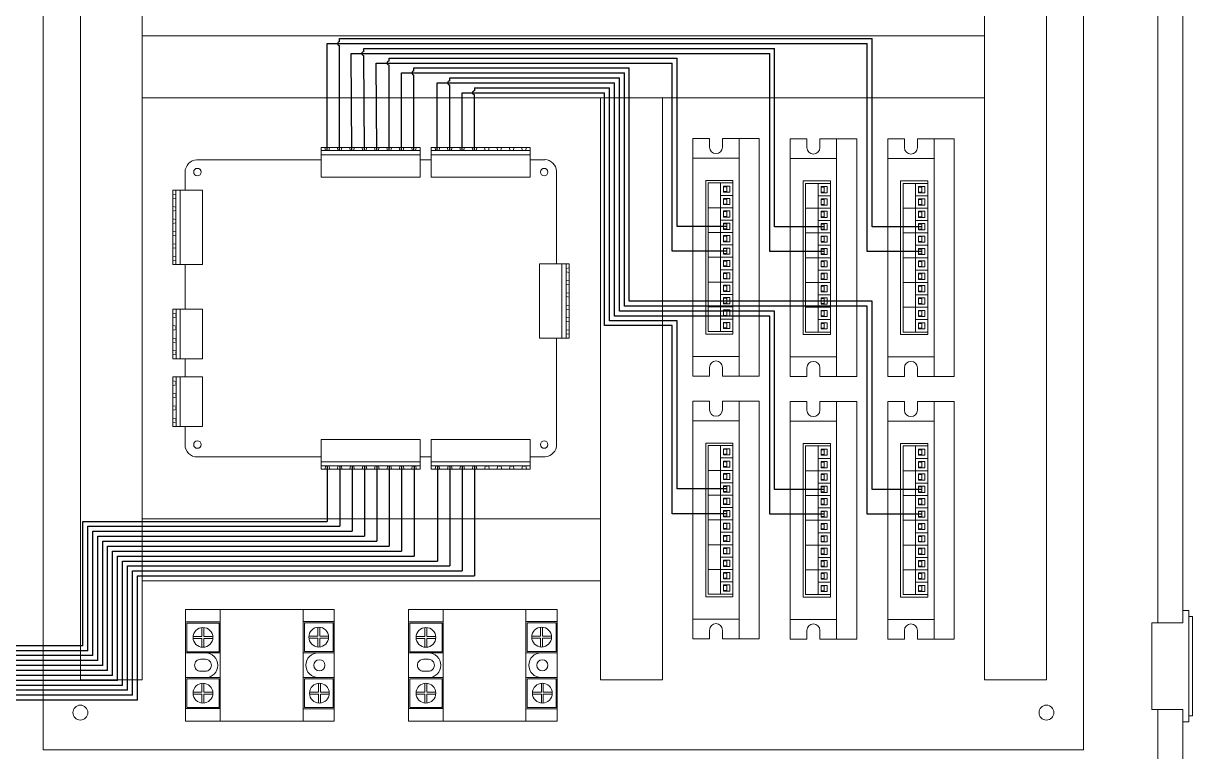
# Model space of a CAD drawing. Header units: millimetres. Extents: x 1937 to 4749, y 83 to 1608.
# Drawn here: x 2863.5 to 2981.5, y 181.3 to 254.8 of the extents above; entities that cross this region are included whole.
import ezdxf

# ---------------------------------------------------------------- set-up
doc = ezdxf.new("R2010")
doc.units = ezdxf.units.MM
doc.layers.get('0').update_dxf_attribs({"lineweight": 0})
for name, color, linetype, lineweight in [('Box Panel', 7, 'Continuous', 0), ('Enc_Dir', 2, 'Continuous', 30), ('Enc_In', 3, 'Continuous', 30), ('SSR DC', 7, 'Continuous', 0), ('Stepper DIr', 150, 'Continuous', 30), ('Stepper Pul', 1, 'Continuous', 30), ('TB6600', 7, 'Continuous', 0)]:
    doc.layers.add(name, color=color, linetype=linetype, lineweight=lineweight)
doc.layers.add('Cable Duct', color=7, linetype='Continuous')

# ---------------------------------------------------------------- blocks, each defined once
blk = doc.blocks.new('TB6600')
for p, q in [((5.36, 41.97), (12.11, 41.97)), ((17.31, 41.97), (24.06, 41.97)), ((24.06, 41.97), (32.21, 41.97)), ((5.36, -54.03), (12.11, -54.03)), ((17.31, -54.03), (24.06, -54.03)), ((24.06, -54.03), (32.21, -54.03))]:
    blk.add_line(p, q)
for points in [[(12.11, 41.97), (12.11, 38.42)], [(17.31, 38.42), (17.31, 38.42), (17.31, 41.97)], [(12.11, -54.03), (12.11, -50.48)], [(17.31, -50.48), (17.31, -50.48), (17.31, -54.03)]]:
    blk.add_lwpolyline(points)
for centre, start, end in [((14.71, 38.42), 180, 0), ((14.71, -50.48), 0, 180)]:
    blk.add_arc(centre, 2.6, start, end)
at = {"layer": 'TB6600'}
for p, q in [((5.36, -54.03), (5.36, 41.97)), ((24.06, 33.97), (24.06, 41.97)), ((32.21, 41.97), (32.21, -54.03)), ((10.56, 24.97), (21.56, 24.97)), ((10.56, -37.03), (10.56, 24.97)), ((11.56, 23.97), (21.56, 23.97)), ((11.56, -36.03), (11.56, 23.97)), ((16.56, 23.97), (16.56, -36.03)), ((21.56, 24.97), (21.56, 23.97)), ((21.56, 23.97), (21.56, -36.03)), ((16.56, 18.97), (21.56, 18.97)), ((17.81, 22.72), (20.31, 22.72)), ((17.81, 22.72), (17.81, 20.22)), ((17.81, 22.47), (19.06, 22.47)), ((17.81, 20.47), (19.06, 20.47)), ((17.81, 20.22), (20.31, 20.22)), ((17.81, 20.22), (20.31, 20.22)), ((19.06, 22.47), (19.06, 20.47)), ((20.31, 22.72), (20.31, 20.22)), ((17.81, 17.72), (20.31, 17.72)), ((17.81, 17.72), (17.81, 15.22)), ((17.81, 17.47), (19.06, 17.47)), ((17.81, 15.47), (19.06, 15.47)), ((17.81, 15.22), (20.31, 15.22)), ((17.81, 15.22), (20.31, 15.22)), ((19.06, 17.47), (19.06, 15.47)), ((20.31, 17.72), (20.31, 15.22)), ((11.56, 13.97), (21.56, 13.97)), ((17.81, 12.72), (20.31, 12.72)), ((17.81, 12.72), (17.81, 10.22)), ((17.81, 12.47), (19.06, 12.47)), ((17.81, 10.47), (19.06, 10.47)), ((17.81, 10.22), (20.31, 10.22)), ((17.81, 10.22), (20.31, 10.22)), ((19.06, 12.47), (19.06, 10.47)), ((20.31, 12.72), (20.31, 10.22)), ((16.56, 8.97), (21.56, 8.97)), ((17.81, 7.72), (20.31, 7.72)), ((17.81, 7.72), (17.81, 5.22)), ((17.81, 7.47), (19.06, 7.47)), ((17.81, 5.47), (19.06, 5.47)), ((17.81, 5.22), (20.31, 5.22)), ((17.81, 5.22), (20.31, 5.22)), ((19.06, 7.47), (19.06, 5.47)), ((20.31, 7.72), (20.31, 5.22)), ((11.56, 3.97), (21.56, 3.97)), ((17.81, 2.72), (20.31, 2.72)), ((17.81, 2.72), (17.81, 0.22)), ((17.81, 2.47), (19.06, 2.47)), ((17.81, 0.47), (19.06, 0.47)), ((17.81, 0.22), (20.31, 0.22)), ((17.81, 0.22), (20.31, 0.22)), ((19.06, 2.47), (19.06, 0.47)), ((20.31, 2.72), (20.31, 0.22)), ((16.56, -1.03), (21.56, -1.03)), ((17.81, -2.28), (20.31, -2.28)), ((17.81, -2.28), (17.81, -4.78)), ((17.81, -2.53), (19.06, -2.53)), ((17.81, -4.53), (19.06, -4.53)), ((19.06, -2.53), (19.06, -4.53)), ((20.31, -2.28), (20.31, -4.78)), ((11.56, -6.03), (21.56, -6.03)), ((17.81, -4.78), (20.31, -4.78)), ((17.81, -4.78), (20.31, -4.78)), ((17.81, -7.28), (20.31, -7.28)), ((17.81, -7.28), (17.81, -9.78)), ((17.81, -7.53), (19.06, -7.53)), ((19.06, -7.53), (19.06, -9.53)), ((20.31, -7.28), (20.31, -9.78)), ((16.56, -11.03), (21.56, -11.03)), ((17.81, -9.53), (19.06, -9.53)), ((17.81, -9.78), (20.31, -9.78)), ((17.81, -9.78), (20.31, -9.78)), ((17.81, -12.28), (20.31, -12.28)), ((17.81, -12.28), (17.81, -14.78)), ((17.81, -12.53), (19.06, -12.53)), ((19.06, -12.53), (19.06, -14.53)), ((20.31, -12.28), (20.31, -14.78)), ((11.56, -16.03), (21.56, -16.03)), ((17.81, -14.53), (19.06, -14.53)), ((17.81, -14.78), (20.31, -14.78)), ((17.81, -14.78), (20.31, -14.78)), ((17.81, -17.28), (20.31, -17.28)), ((17.81, -17.28), (17.81, -19.78)), ((17.81, -17.53), (19.06, -17.53)), ((19.06, -17.53), (19.06, -19.53)), ((20.31, -17.28), (20.31, -19.78)), ((16.56, -21.03), (21.56, -21.03)), ((17.81, -19.53), (19.06, -19.53)), ((17.81, -19.78), (20.31, -19.78)), ((17.81, -19.78), (20.31, -19.78)), ((17.81, -22.28), (20.31, -22.28)), ((17.81, -22.28), (17.81, -24.78)), ((17.81, -22.53), (19.06, -22.53)), ((19.06, -22.53), (19.06, -24.53)), ((20.31, -22.28), (20.31, -24.78)), ((11.56, -26.03), (21.56, -26.03)), ((17.81, -24.53), (19.06, -24.53)), ((17.81, -24.78), (20.31, -24.78)), ((17.81, -24.78), (20.31, -24.78)), ((17.81, -27.28), (20.31, -27.28)), ((17.81, -27.28), (17.81, -29.78)), ((17.81, -27.53), (19.06, -27.53)), ((19.06, -27.53), (19.06, -29.53)), ((20.31, -27.28), (20.31, -29.78)), ((16.56, -31.03), (21.56, -31.03)), ((17.81, -29.53), (19.06, -29.53)), ((17.81, -29.78), (20.31, -29.78)), ((17.81, -29.78), (20.31, -29.78)), ((17.81, -32.28), (20.31, -32.28)), ((17.81, -32.28), (17.81, -34.78)), ((17.81, -32.53), (19.06, -32.53)), ((19.06, -32.53), (19.06, -34.53)), ((20.31, -32.28), (20.31, -34.78)), ((21.56, -37.03), (10.56, -37.03)), ((21.56, -36.03), (11.56, -36.03)), ((17.81, -34.53), (19.06, -34.53)), ((17.81, -34.78), (20.31, -34.78)), ((17.81, -34.78), (20.31, -34.78)), ((21.56, -36.03), (21.56, -37.03)), ((24.06, -46.03), (24.06, -54.03))]:
    blk.add_line(p, q, dxfattribs=at)
blk.add_lwpolyline([(5.36, 33.97), (24.06, 33.97), (24.06, -46.03), (5.36, -46.03)], close=True, dxfattribs=at)
blk = doc.blocks.new('SSR DC')
at = {"lineweight": 0}
for p, q in [((395.43, -135.13), (395.43, -134.24)), ((395.63, -135.13), (395.63, -134.24)), ((401.06, -135.13), (401.06, -134.24)), ((401.26, -135.13), (401.26, -134.24)), ((395.43, -135.13), (394.54, -135.13)), ((395.43, -135.33), (394.54, -135.33)), ((395.43, -136.23), (395.43, -135.33)), ((396.53, -135.13), (395.63, -135.13)), ((395.63, -136.23), (395.63, -135.33)), ((396.53, -135.33), (395.63, -135.33)), ((401.06, -135.13), (400.16, -135.13)), ((401.06, -135.33), (400.16, -135.33)), ((401.06, -136.23), (401.06, -135.33)), ((402.15, -135.13), (401.26, -135.13)), ((401.26, -136.23), (401.26, -135.33)), ((402.15, -135.33), (401.26, -135.33)), ((392.72, -136.98), (403.97, -136.98)), ((392.72, -145.33), (403.97, -145.33)), ((395.43, -146.88), (395.43, -145.99)), ((395.63, -146.88), (395.63, -145.99)), ((401.09, -146.81), (401.09, -145.91)), ((401.29, -146.81), (401.29, -145.91)), ((395.43, -146.88), (394.54, -146.88)), ((395.43, -147.08), (394.54, -147.08)), ((395.43, -147.98), (395.43, -147.08)), ((396.53, -146.88), (395.63, -146.88)), ((395.63, -147.98), (395.63, -147.08)), ((396.53, -147.08), (395.63, -147.08)), ((401.09, -146.81), (400.19, -146.81)), ((401.09, -147.01), (400.19, -147.01)), ((401.09, -147.9), (401.09, -147.01)), ((402.18, -146.81), (401.29, -146.81)), ((401.29, -147.9), (401.29, -147.01)), ((402.18, -147.01), (401.29, -147.01))]:
    blk.add_line(p, q, dxfattribs=at)
for points in [[(392.72, -133.48), (403.97, -133.48), (403.97, -148.48), (392.72, -148.48)], [(393.97, -133.48), (397.1, -133.48), (397.1, -136.98), (393.97, -136.98)], [(394.1, -133.61), (396.97, -133.61), (396.97, -136.86), (394.1, -136.86)], [(399.6, -133.48), (402.72, -133.48), (402.72, -136.98), (399.6, -136.98)], [(399.72, -133.61), (402.6, -133.61), (402.6, -136.86), (399.72, -136.86)], [(397.11, -148.48), (393.96, -148.48), (393.96, -145.33), (397.11, -145.33)], [(396.99, -148.36), (394.09, -148.36), (394.09, -145.46), (396.99, -145.46)], [(402.76, -148.48), (399.61, -148.48), (399.61, -145.33), (402.76, -145.33)], [(402.64, -148.36), (399.74, -148.36), (399.74, -145.46), (402.64, -145.46)]]:
    blk.add_lwpolyline(points, close=True, dxfattribs=at)
for points in [[(397.1, -133.48), (397.1, -135.48, 0.414214), (398.35, -136.73), (398.35, -136.73, 0.414214), (399.6, -135.48), (399.6, -133.48)], [(397.75, -135.23), (397.75, -134.98, -0.414214), (398.35, -134.38), (398.35, -134.38, -0.414214), (398.95, -134.98), (398.95, -135.23)], [(398.95, -135.48), (398.95, -135.48, -0.414214), (398.35, -136.08), (398.35, -136.08, -0.414214), (397.75, -135.48)], [(399.61, -148.48), (399.61, -146.86, 0.414214), (398.36, -145.61), (398.36, -145.61, 0.414214), (397.11, -146.86), (397.11, -148.48)]]:
    blk.add_lwpolyline(points, format="xyb", dxfattribs=at)
for points in [[(397.75, -135.48), (397.75, -135.23)], [(398.95, -135.23), (398.95, -135.48)]]:
    blk.add_lwpolyline(points, dxfattribs=at)
for centre, radius in [((395.53, -135.23), 1), ((401.16, -135.23), 1), ((395.53, -146.98), 1), ((401.19, -146.91), 1), ((398.35, -146.98), 0.562)]:
    blk.add_circle(centre, radius, dxfattribs=at)

msp = doc.modelspace()

# ---------------------------------------------------------------- linework, layer by layer
for p, q in [((2875.522, 247.282), (2875.522, 204.782)), ((2978.022, 194.297), (2980.522, 194.297)), ((2978.022, 185.547), (2980.522, 185.547))]:
    msp.add_line(p, q)
at = {"color": 7, "linetype": 'Continuous', "lineweight": 0}
for p, q in [((2893.556, 242.264), (2893.556, 239.264)), ((2893.556, 242.264), (2903.556, 242.264)), ((2903.556, 241.939), (2893.556, 241.939)), ((2893.956, 242.264), (2894.006, 241.939)), ((2894.119, 241.964), (2894.112, 241.939)), ((2894.119, 241.964), (2894.244, 241.964)), ((2894.244, 241.964), (2894.25, 241.939)), ((2894.406, 242.264), (2894.356, 241.939)), ((2895.206, 242.264), (2895.256, 241.939)), ((2895.369, 241.964), (2895.362, 241.939)), ((2895.369, 241.964), (2895.494, 241.964)), ((2895.494, 241.964), (2895.5, 241.939)), ((2895.656, 242.264), (2895.606, 241.939)), ((2896.456, 242.264), (2896.506, 241.939)), ((2896.619, 241.964), (2896.612, 241.939)), ((2896.619, 241.964), (2896.744, 241.964)), ((2896.744, 241.964), (2896.75, 241.939)), ((2896.906, 242.264), (2896.856, 241.939)), ((2897.706, 242.264), (2897.756, 241.939)), ((2897.869, 241.964), (2897.862, 241.939)), ((2897.869, 241.964), (2897.994, 241.964)), ((2897.994, 241.964), (2898, 241.939)), ((2898.156, 242.264), (2898.106, 241.939)), ((2898.956, 242.264), (2899.006, 241.939)), ((2899.119, 241.964), (2899.112, 241.939)), ((2899.119, 241.964), (2899.244, 241.964)), ((2899.244, 241.964), (2899.25, 241.939)), ((2899.406, 242.264), (2899.356, 241.939)), ((2900.206, 242.264), (2900.256, 241.939)), ((2900.369, 241.964), (2900.362, 241.939)), ((2900.369, 241.964), (2900.494, 241.964)), ((2900.494, 241.964), (2900.5, 241.939)), ((2900.656, 242.264), (2900.606, 241.939)), ((2901.456, 242.264), (2901.506, 241.939)), ((2901.619, 241.964), (2901.612, 241.939)), ((2901.619, 241.964), (2901.744, 241.964)), ((2901.744, 241.964), (2901.75, 241.939)), ((2901.906, 242.264), (2901.856, 241.939)), ((2902.706, 242.264), (2902.756, 241.939)), ((2902.869, 241.964), (2902.862, 241.939)), ((2902.869, 241.964), (2902.994, 241.964)), ((2902.994, 241.964), (2903, 241.939)), ((2903.156, 242.264), (2903.106, 241.939)), ((2903.556, 242.264), (2903.556, 239.264)), ((2904.669, 242.264), (2904.669, 239.264)), ((2904.669, 242.264), (2914.669, 242.264)), ((2914.669, 241.939), (2904.669, 241.939)), ((2905.069, 242.264), (2905.119, 241.939)), ((2905.231, 241.964), (2905.225, 241.939)), ((2905.231, 241.964), (2905.356, 241.964)), ((2905.356, 241.964), (2905.362, 241.939)), ((2905.519, 242.264), (2905.469, 241.939)), ((2906.319, 242.264), (2906.369, 241.939)), ((2906.481, 241.964), (2906.475, 241.939)), ((2906.481, 241.964), (2906.606, 241.964)), ((2906.606, 241.964), (2906.612, 241.939)), ((2906.769, 242.264), (2906.719, 241.939)), ((2907.569, 242.264), (2907.619, 241.939)), ((2907.731, 241.964), (2907.725, 241.939)), ((2907.731, 241.964), (2907.856, 241.964)), ((2907.856, 241.964), (2907.862, 241.939)), ((2908.019, 242.264), (2907.969, 241.939)), ((2908.819, 242.264), (2908.869, 241.939)), ((2908.981, 241.964), (2908.975, 241.939)), ((2908.981, 241.964), (2909.106, 241.964)), ((2909.106, 241.964), (2909.112, 241.939)), ((2909.269, 242.264), (2909.219, 241.939)), ((2910.069, 242.264), (2910.119, 241.939)), ((2910.231, 241.964), (2910.225, 241.939)), ((2910.231, 241.964), (2910.356, 241.964)), ((2910.356, 241.964), (2910.362, 241.939)), ((2910.519, 242.264), (2910.469, 241.939)), ((2911.319, 242.264), (2911.369, 241.939)), ((2911.481, 241.964), (2911.475, 241.939)), ((2911.481, 241.964), (2911.606, 241.964)), ((2911.606, 241.964), (2911.612, 241.939)), ((2911.769, 242.264), (2911.719, 241.939)), ((2912.569, 242.264), (2912.619, 241.939)), ((2912.731, 241.964), (2912.725, 241.939)), ((2912.731, 241.964), (2912.856, 241.964)), ((2912.856, 241.964), (2912.862, 241.939)), ((2913.019, 242.264), (2912.969, 241.939)), ((2913.819, 242.264), (2913.869, 241.939)), ((2913.981, 241.964), (2913.975, 241.939)), ((2913.981, 241.964), (2914.106, 241.964)), ((2914.106, 241.964), (2914.112, 241.939)), ((2914.269, 242.264), (2914.219, 241.939)), ((2914.669, 242.264), (2914.669, 239.264)), ((2881.146, 241.03), (2881.034, 241.028)), ((2893.556, 241.03), (2881.146, 241.03)), ((2893.556, 241.514), (2903.556, 241.514)), ((2904.669, 241.03), (2903.556, 241.03)), ((2904.669, 241.514), (2914.669, 241.514)), ((2916.146, 241.03), (2914.669, 241.03)), ((2879.829, 239.78), (2879.829, 237.945)), ((2917.329, 239.78), (2917.327, 239.887)), ((2917.329, 230.509), (2917.329, 239.78)), ((2903.556, 239.264), (2893.556, 239.264)), ((2914.669, 239.264), (2904.669, 239.264)), ((2878.594, 237.945), (2881.594, 237.945)), ((2878.594, 230.445), (2878.594, 237.945)), ((2878.594, 237.545), (2878.919, 237.495)), ((2878.894, 237.383), (2878.919, 237.389)), ((2878.894, 237.258), (2878.894, 237.383)), ((2878.894, 237.258), (2878.919, 237.252)), ((2878.919, 237.945), (2878.919, 230.445)), ((2879.344, 230.445), (2879.344, 237.945)), ((2881.594, 237.945), (2881.594, 230.445)), ((2878.594, 237.095), (2878.919, 237.145)), ((2878.594, 236.295), (2878.919, 236.245)), ((2878.894, 236.133), (2878.919, 236.139)), ((2878.894, 236.008), (2878.894, 236.133)), ((2878.594, 235.845), (2878.919, 235.895)), ((2878.594, 235.045), (2878.919, 234.995)), ((2878.894, 236.008), (2878.919, 236.002)), ((2878.894, 234.883), (2878.919, 234.889)), ((2878.894, 234.758), (2878.894, 234.883)), ((2878.594, 234.595), (2878.919, 234.645)), ((2878.594, 233.795), (2878.919, 233.745)), ((2878.894, 234.758), (2878.919, 234.752)), ((2878.594, 233.345), (2878.919, 233.395)), ((2878.594, 232.545), (2878.919, 232.495)), ((2878.894, 233.633), (2878.919, 233.639)), ((2878.894, 233.508), (2878.894, 233.633)), ((2878.894, 233.508), (2878.919, 233.502)), ((2878.594, 232.095), (2878.919, 232.145)), ((2878.594, 231.295), (2878.919, 231.245)), ((2878.894, 232.383), (2878.919, 232.389)), ((2878.894, 232.258), (2878.894, 232.383)), ((2878.894, 232.258), (2878.919, 232.252)), ((2878.594, 230.845), (2878.919, 230.895)), ((2878.594, 230.445), (2881.594, 230.445)), ((2878.894, 231.133), (2878.919, 231.139)), ((2878.894, 231.008), (2878.894, 231.133)), ((2878.894, 231.008), (2878.919, 231.002)), ((2879.829, 230.445), (2879.829, 225.93)), ((2918.607, 230.509), (2915.607, 230.509)), ((2915.607, 223.009), (2915.607, 230.509)), ((2917.857, 230.509), (2917.857, 223.009)), ((2918.282, 223.009), (2918.282, 230.509)), ((2918.607, 230.509), (2918.607, 223.009)), ((2918.607, 230.109), (2918.282, 230.059)), ((2918.307, 229.947), (2918.282, 229.953)), ((2918.307, 229.822), (2918.282, 229.815)), ((2918.607, 229.659), (2918.282, 229.709)), ((2918.307, 229.947), (2918.307, 229.822)), ((2918.607, 228.859), (2918.282, 228.809)), ((2918.307, 228.697), (2918.282, 228.703)), ((2918.307, 228.572), (2918.282, 228.565)), ((2918.607, 228.409), (2918.282, 228.459)), ((2918.307, 228.697), (2918.307, 228.572)), ((2918.607, 227.609), (2918.282, 227.559)), ((2918.307, 227.447), (2918.282, 227.453)), ((2918.307, 227.322), (2918.282, 227.315)), ((2918.607, 227.159), (2918.282, 227.209)), ((2918.307, 227.447), (2918.307, 227.322)), ((2878.599, 225.93), (2881.599, 225.93)), ((2878.599, 220.93), (2878.599, 225.93)), ((2878.599, 225.53), (2878.924, 225.48)), ((2878.924, 225.93), (2878.924, 220.93)), ((2879.349, 220.93), (2879.349, 225.93)), ((2881.599, 225.93), (2881.599, 220.93)), ((2918.607, 226.359), (2918.282, 226.309)), ((2918.307, 226.197), (2918.282, 226.203)), ((2918.307, 226.072), (2918.282, 226.065)), ((2918.607, 225.909), (2918.282, 225.959)), ((2918.307, 226.197), (2918.307, 226.072)), ((2878.599, 225.08), (2878.924, 225.13)), ((2878.599, 224.28), (2878.924, 224.23)), ((2878.899, 225.368), (2878.924, 225.374)), ((2878.899, 225.243), (2878.899, 225.368)), ((2878.899, 225.243), (2878.924, 225.237)), ((2918.607, 225.109), (2918.282, 225.059)), ((2918.307, 224.947), (2918.282, 224.953)), ((2918.307, 224.822), (2918.282, 224.815)), ((2918.607, 224.659), (2918.282, 224.709)), ((2918.307, 224.947), (2918.307, 224.822)), ((2878.599, 223.83), (2878.924, 223.88)), ((2878.599, 223.03), (2878.924, 222.98)), ((2878.899, 224.118), (2878.924, 224.124)), ((2878.899, 223.993), (2878.899, 224.118)), ((2878.899, 223.993), (2878.924, 223.987)), ((2918.607, 223.859), (2918.282, 223.809)), ((2918.307, 223.697), (2918.282, 223.703)), ((2918.307, 223.572), (2918.282, 223.565)), ((2918.607, 223.409), (2918.282, 223.459)), ((2918.307, 223.697), (2918.307, 223.572)), ((2878.599, 222.58), (2878.924, 222.63)), ((2878.899, 222.868), (2878.924, 222.874)), ((2878.899, 222.743), (2878.899, 222.868)), ((2878.899, 222.743), (2878.924, 222.737)), ((2918.607, 223.009), (2915.607, 223.009)), ((2917.329, 212.28), (2917.329, 223.009)), ((2878.599, 221.78), (2878.924, 221.73)), ((2878.599, 221.33), (2878.924, 221.38)), ((2878.599, 220.93), (2881.599, 220.93)), ((2878.899, 221.618), (2878.924, 221.624)), ((2878.899, 221.493), (2878.899, 221.618)), ((2878.899, 221.493), (2878.924, 221.487)), ((2879.829, 220.93), (2879.829, 219.104)), ((2878.599, 219.104), (2881.599, 219.104)), ((2878.599, 214.104), (2878.599, 219.104)), ((2878.599, 218.704), (2878.924, 218.654)), ((2878.899, 218.542), (2878.924, 218.548)), ((2878.899, 218.417), (2878.899, 218.542)), ((2878.899, 218.417), (2878.924, 218.41)), ((2878.924, 219.104), (2878.924, 214.104)), ((2879.349, 214.104), (2879.349, 219.104)), ((2881.599, 219.104), (2881.599, 214.104)), ((2878.599, 218.254), (2878.924, 218.304)), ((2878.599, 217.454), (2878.924, 217.404)), ((2878.899, 217.292), (2878.924, 217.298)), ((2878.899, 217.167), (2878.899, 217.292)), ((2878.899, 217.167), (2878.924, 217.16)), ((2878.599, 217.004), (2878.924, 217.054)), ((2878.599, 216.204), (2878.924, 216.154)), ((2878.899, 216.042), (2878.924, 216.048)), ((2878.899, 215.917), (2878.899, 216.042)), ((2878.599, 215.754), (2878.924, 215.804)), ((2878.599, 214.954), (2878.924, 214.904)), ((2878.899, 215.917), (2878.924, 215.91)), ((2878.899, 214.792), (2878.924, 214.798)), ((2878.899, 214.667), (2878.899, 214.792)), ((2878.599, 214.504), (2878.924, 214.554)), ((2878.599, 214.104), (2881.599, 214.104)), ((2878.899, 214.667), (2878.924, 214.66)), ((2879.829, 214.104), (2879.829, 212.28)), ((2893.566, 209.8), (2893.566, 212.8)), ((2893.566, 212.8), (2903.566, 212.8)), ((2903.566, 209.8), (2903.566, 212.8)), ((2904.679, 209.8), (2904.679, 212.8)), ((2904.679, 212.8), (2914.679, 212.8)), ((2914.679, 209.8), (2914.679, 212.8)), ((2881.079, 211.03), (2893.566, 211.03)), ((2903.566, 210.55), (2893.566, 210.55)), ((2893.566, 210.125), (2903.566, 210.125)), ((2893.966, 209.8), (2894.016, 210.125)), ((2894.129, 210.1), (2894.122, 210.125)), ((2894.254, 210.1), (2894.129, 210.1)), ((2894.254, 210.1), (2894.26, 210.125)), ((2894.416, 209.8), (2894.366, 210.125)), ((2895.216, 209.8), (2895.266, 210.125)), ((2895.379, 210.1), (2895.372, 210.125)), ((2895.504, 210.1), (2895.379, 210.1)), ((2895.504, 210.1), (2895.51, 210.125)), ((2895.666, 209.8), (2895.616, 210.125)), ((2896.466, 209.8), (2896.516, 210.125)), ((2896.629, 210.1), (2896.622, 210.125)), ((2896.754, 210.1), (2896.629, 210.1)), ((2896.754, 210.1), (2896.76, 210.125)), ((2896.916, 209.8), (2896.866, 210.125)), ((2897.716, 209.8), (2897.766, 210.125)), ((2897.879, 210.1), (2897.872, 210.125)), ((2898.004, 210.1), (2897.879, 210.1)), ((2898.004, 210.1), (2898.01, 210.125)), ((2898.166, 209.8), (2898.116, 210.125)), ((2898.966, 209.8), (2899.016, 210.125)), ((2899.129, 210.1), (2899.122, 210.125)), ((2899.254, 210.1), (2899.129, 210.1)), ((2899.254, 210.1), (2899.26, 210.125)), ((2899.416, 209.8), (2899.366, 210.125)), ((2900.216, 209.8), (2900.266, 210.125)), ((2900.379, 210.1), (2900.372, 210.125)), ((2900.504, 210.1), (2900.379, 210.1)), ((2900.504, 210.1), (2900.51, 210.125)), ((2900.666, 209.8), (2900.616, 210.125)), ((2901.466, 209.8), (2901.516, 210.125)), ((2901.629, 210.1), (2901.622, 210.125)), ((2901.754, 210.1), (2901.629, 210.1)), ((2901.754, 210.1), (2901.76, 210.125)), ((2901.916, 209.8), (2901.866, 210.125)), ((2902.716, 209.8), (2902.766, 210.125)), ((2902.879, 210.1), (2902.872, 210.125)), ((2903.004, 210.1), (2902.879, 210.1)), ((2903.004, 210.1), (2903.01, 210.125)), ((2903.166, 209.8), (2903.116, 210.125)), ((2903.566, 211.03), (2904.679, 211.03)), ((2914.679, 210.55), (2904.679, 210.55)), ((2904.679, 210.125), (2914.679, 210.125)), ((2905.079, 209.8), (2905.129, 210.125)), ((2905.241, 210.1), (2905.235, 210.125)), ((2905.366, 210.1), (2905.241, 210.1)), ((2905.366, 210.1), (2905.372, 210.125)), ((2905.529, 209.8), (2905.479, 210.125)), ((2906.329, 209.8), (2906.379, 210.125)), ((2906.491, 210.1), (2906.485, 210.125)), ((2906.616, 210.1), (2906.491, 210.1)), ((2906.616, 210.1), (2906.622, 210.125)), ((2906.779, 209.8), (2906.729, 210.125)), ((2907.579, 209.8), (2907.629, 210.125)), ((2907.741, 210.1), (2907.735, 210.125)), ((2907.866, 210.1), (2907.741, 210.1)), ((2907.866, 210.1), (2907.872, 210.125)), ((2908.029, 209.8), (2907.979, 210.125)), ((2908.829, 209.8), (2908.879, 210.125)), ((2908.991, 210.1), (2908.985, 210.125)), ((2909.116, 210.1), (2908.991, 210.1)), ((2909.116, 210.1), (2909.122, 210.125)), ((2909.279, 209.8), (2909.229, 210.125)), ((2910.079, 209.8), (2910.129, 210.125)), ((2910.241, 210.1), (2910.235, 210.125)), ((2910.366, 210.1), (2910.241, 210.1)), ((2910.366, 210.1), (2910.372, 210.125)), ((2910.529, 209.8), (2910.479, 210.125)), ((2911.329, 209.8), (2911.379, 210.125)), ((2911.491, 210.1), (2911.485, 210.125)), ((2911.616, 210.1), (2911.491, 210.1)), ((2911.616, 210.1), (2911.622, 210.125)), ((2911.779, 209.8), (2911.729, 210.125)), ((2912.579, 209.8), (2912.629, 210.125)), ((2912.741, 210.1), (2912.735, 210.125)), ((2912.866, 210.1), (2912.741, 210.1)), ((2912.866, 210.1), (2912.872, 210.125)), ((2913.029, 209.8), (2912.979, 210.125)), ((2913.829, 209.8), (2913.879, 210.125)), ((2913.991, 210.1), (2913.985, 210.125)), ((2914.116, 210.1), (2913.991, 210.1)), ((2914.116, 210.1), (2914.122, 210.125)), ((2914.279, 209.8), (2914.229, 210.125)), ((2914.679, 211.03), (2916.079, 211.03)), ((2916.079, 211.03), (2916.188, 211.035)), ((2903.566, 209.8), (2893.566, 209.8)), ((2914.679, 209.8), (2904.679, 209.8))]:
    msp.add_line(p, q, dxfattribs=at)
for points in [[(2980.522, 194.297), (2980.522, 195.547), (2981.147, 195.547), (2981.147, 184.297), (2980.522, 184.297), (2980.522, 185.547), (2977.397, 185.547), (2977.397, 194.297)], [(2981.147, 194.922), (2981.522, 194.922), (2981.522, 184.922), (2981.147, 184.922)]]:
    msp.add_lwpolyline(points, close=True)
for centre in [(2881.079, 239.78), (2916.079, 239.78), (2881.079, 212.28), (2916.079, 212.28)]:
    msp.add_circle(centre, 0.375, dxfattribs=at)
for centre in [(2869.272, 185.234), (2966.772, 185.234)]:
    msp.add_circle(centre, 0.75)
for centre, radius, start, end in [((2881.112, 239.747), 1.284, 93.49272, 178.49277), ((2916.112, 239.814), 1.217, 3.4119, 88.41195), ((2881.079, 212.28), 1.25, 179.99996, 270.00004), ((2916.079, 212.28), 1.25, 275.00137, 0.00142)]:
    msp.add_arc(centre, radius, start, end, dxfattribs=at)
at = {"layer": 'Box Panel'}
for points in [[(2855.522, 210.984), (2855.522, 321.484), (2980.522, 321.484), (2980.522, 194.297)], [(2858.022, 210.984), (2858.022, 318.984), (2978.022, 318.984), (2978.022, 194.297)], [(2980.522, 185.547), (2980.522, 171.484), (2855.522, 171.484), (2855.522, 171.484), (2855.522, 181.484)], [(2978.022, 185.547), (2978.022, 173.984), (2858.022, 173.984), (2858.022, 173.984), (2858.022, 181.484)]]:
    msp.add_lwpolyline(points, dxfattribs=at)
msp.add_lwpolyline([(2865.522, 311.484), (2970.522, 311.484), (2970.522, 181.484), (2865.522, 181.484)], close=True, dxfattribs=at)
at = {"layer": 'Cable Duct', "lineweight": 0}
for points in [[(2875.522, 188.532), (2869.272, 188.532), (2869.272, 304.782), (2875.522, 304.782)], [(2966.772, 188.532), (2960.522, 188.532), (2960.522, 304.782), (2966.772, 304.782)], [(2960.522, 253.532), (2960.522, 247.282), (2875.522, 247.282), (2875.522, 253.532)], [(2921.772, 247.282), (2928.022, 247.282), (2928.022, 188.532), (2921.772, 188.532)], [(2921.772, 204.782), (2921.772, 198.532), (2875.522, 198.532), (2875.522, 204.782)]]:
    msp.add_lwpolyline(points, close=True, dxfattribs=at)
at = {"layer": 'Enc_Dir'}
for p, q in [((2895.441, 210.1), (2895.441, 204.032)), ((2897.941, 210.1), (2897.941, 203.032)), ((2900.441, 210.1), (2900.441, 202.032)), ((2902.941, 210.1), (2902.941, 201.032)), ((2906.554, 210.1), (2906.554, 200.032)), ((2909.054, 210.1), (2909.054, 199.032)), ((2870.022, 191.484), (2870.022, 204.032)), ((2870.022, 204.032), (2895.441, 204.032)), ((2871.022, 190.484), (2871.022, 203.032)), ((2871.022, 203.032), (2897.941, 203.032)), ((2872.022, 189.484), (2872.022, 202.032)), ((2872.022, 202.032), (2900.441, 202.032)), ((2873.022, 188.484), (2873.022, 201.032)), ((2873.022, 201.032), (2902.941, 201.032)), ((2874.022, 187.484), (2874.022, 200.032)), ((2874.022, 200.032), (2906.554, 200.032)), ((2875.022, 186.484), (2875.022, 199.032)), ((2875.022, 199.032), (2909.054, 199.032)), ((2870.022, 191.484), (2859.272, 191.484)), ((2871.022, 190.484), (2859.272, 190.484)), ((2872.022, 189.484), (2859.272, 189.484)), ((2873.022, 188.484), (2859.272, 188.484)), ((2874.022, 187.484), (2859.272, 187.484)), ((2875.022, 186.484), (2859.272, 186.484))]:
    msp.add_line(p, q, dxfattribs=at)
at = {"layer": 'Enc_In'}
for p, q in [((2894.191, 210.1), (2894.191, 204.532)), ((2896.691, 210.1), (2896.691, 203.532)), ((2899.191, 210.1), (2899.191, 202.532)), ((2901.691, 210.1), (2901.691, 201.532)), ((2905.304, 210.1), (2905.304, 200.532)), ((2907.804, 210.1), (2907.804, 199.532)), ((2869.522, 191.984), (2869.522, 204.532)), ((2869.522, 204.532), (2894.191, 204.532)), ((2870.522, 190.984), (2870.522, 203.532)), ((2870.522, 203.532), (2896.691, 203.532)), ((2871.522, 189.984), (2871.522, 202.532)), ((2871.522, 202.532), (2899.191, 202.532)), ((2872.522, 188.984), (2872.522, 201.532)), ((2872.522, 201.532), (2901.691, 201.532)), ((2873.522, 187.984), (2873.522, 200.532)), ((2873.522, 200.532), (2905.304, 200.532)), ((2874.522, 186.984), (2874.522, 199.532)), ((2874.522, 199.532), (2907.804, 199.532)), ((2869.522, 191.984), (2859.272, 191.984)), ((2870.522, 190.984), (2859.272, 190.984)), ((2871.522, 189.984), (2859.272, 189.984)), ((2872.522, 188.984), (2859.272, 188.984)), ((2873.522, 187.984), (2859.272, 187.984)), ((2874.522, 186.984), (2859.272, 186.984))]:
    msp.add_line(p, q, dxfattribs=at)
at = {"layer": 'Stepper DIr'}
for p, q in [((2895.431, 253.242), (2949.178, 253.242)), ((2895.431, 252.942), (2895.431, 253.242)), ((2895.431, 241.964), (2895.431, 252.542)), ((2949.178, 234.262), (2949.178, 253.242)), ((2897.869, 252.242), (2939.34, 252.242)), ((2897.87, 251.942), (2897.869, 252.242)), ((2897.931, 241.964), (2897.873, 251.542)), ((2939.34, 234.262), (2939.34, 252.242)), ((2900.431, 251.282), (2929.504, 251.282)), ((2900.431, 250.982), (2900.431, 251.282)), ((2900.431, 241.964), (2900.431, 250.582)), ((2902.931, 250.282), (2924.672, 250.282)), ((2902.931, 249.982), (2902.931, 250.282)), ((2924.672, 226.742), (2924.672, 250.282)), ((2929.504, 234.302), (2929.504, 251.282)), ((2902.931, 241.964), (2902.931, 249.582)), ((2906.544, 249.282), (2923.672, 249.282)), ((2906.544, 248.982), (2906.544, 249.282)), ((2923.672, 225.742), (2923.672, 249.282)), ((2906.544, 241.964), (2906.544, 248.582)), ((2909.044, 248.282), (2909.042, 247.982)), ((2909.044, 248.282), (2922.672, 248.282)), ((2922.672, 224.782), (2922.672, 248.282)), ((2909.044, 241.964), (2909.044, 247.582)), ((2934.504, 234.302), (2929.504, 234.302)), ((2944.34, 234.262), (2939.34, 234.262)), ((2954.178, 234.262), (2949.178, 234.262)), ((2949.178, 226.742), (2924.672, 226.742)), ((2949.178, 207.762), (2949.178, 226.742)), ((2939.34, 225.742), (2923.672, 225.742)), ((2939.34, 207.762), (2939.34, 225.742)), ((2929.504, 224.782), (2922.672, 224.782)), ((2929.504, 207.802), (2929.504, 224.782)), ((2934.504, 207.802), (2929.504, 207.802)), ((2944.34, 207.762), (2939.34, 207.762)), ((2954.178, 207.762), (2949.178, 207.762))]:
    msp.add_line(p, q, dxfattribs=at)
for centre, start, end in [((2895.431, 252.742), 90, 270), ((2897.872, 251.742), 90.34841, 270.34841), ((2900.431, 250.782), 90, 270), ((2902.931, 249.782), 90, 270), ((2906.544, 248.782), 90, 270), ((2909.044, 247.782), 90.34841, 270.34841)]:
    msp.add_arc(centre, 0.2, start, end, dxfattribs=at)
at = {"layer": 'Stepper Pul'}
for p, q in [((2894.181, 241.964), (2894.181, 252.742)), ((2894.181, 252.742), (2948.678, 252.742)), ((2948.678, 231.762), (2948.678, 252.742)), ((2896.681, 241.964), (2896.612, 251.742)), ((2896.612, 251.742), (2938.84, 251.742)), ((2938.84, 231.762), (2938.84, 251.742)), ((2899.181, 241.964), (2899.115, 250.782)), ((2899.115, 250.782), (2929.004, 250.782)), ((2929.004, 231.802), (2929.004, 250.782)), ((2901.681, 241.964), (2901.681, 249.782)), ((2901.681, 249.782), (2924.172, 249.782)), ((2924.172, 226.242), (2924.172, 249.782)), ((2905.294, 241.964), (2905.294, 248.782)), ((2905.294, 248.782), (2923.172, 248.782)), ((2923.172, 225.242), (2923.172, 248.782)), ((2907.794, 241.964), (2907.794, 247.782)), ((2907.794, 247.782), (2922.172, 247.782)), ((2922.172, 224.282), (2922.172, 247.782)), ((2934.504, 231.802), (2929.004, 231.802)), ((2944.34, 231.762), (2938.84, 231.762)), ((2954.178, 231.762), (2948.678, 231.762)), ((2948.678, 226.242), (2924.172, 226.242)), ((2948.678, 205.262), (2948.678, 226.242)), ((2929.004, 224.282), (2922.172, 224.282)), ((2938.84, 225.242), (2923.172, 225.242)), ((2929.004, 205.302), (2929.004, 224.282)), ((2938.84, 205.262), (2938.84, 225.242)), ((2934.504, 205.302), (2929.004, 205.302)), ((2944.34, 205.262), (2938.84, 205.262)), ((2954.178, 205.262), (2948.678, 205.262))]:
    msp.add_line(p, q, dxfattribs=at)

# ---------------------------------------------------------------- block references
at = {"layer": 'SSR DC', "rotation": 90}
for p in [(2746.413, -208.338), (2768.913, -208.338)]:
    msp.add_blockref('SSR DC', p, dxfattribs=at)
at = {"layer": 'TB6600', "xscale": 0.25, "yscale": 0.25, "zscale": 0.25}
for p in [(2929.74, 232.685), (2939.576, 232.645), (2949.414, 232.645), (2929.74, 206.185), (2939.576, 206.145), (2949.414, 206.145)]:
    msp.add_blockref('TB6600', p, dxfattribs=at)

doc.saveas('drawing.dxf')
